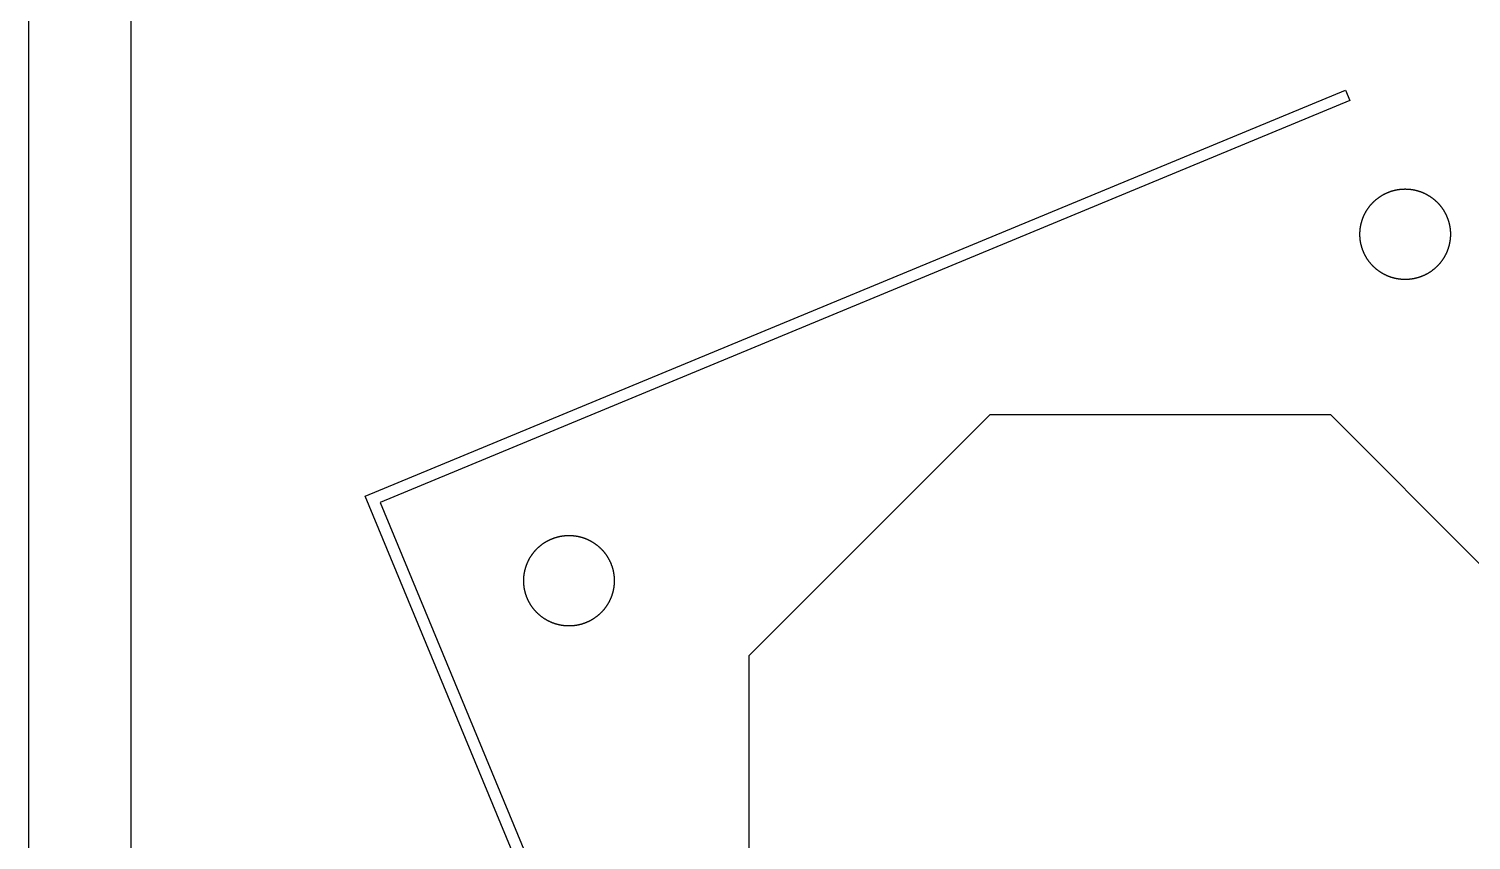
# Model space of a CAD drawing. Extents: x -13500 to 13500, y -13500 to 13500.
# Drawn here: x -13500 to -7126, y -3585 to 0 of the extents above; entities that cross this region are included whole.
import ezdxf

# ---------------------------------------------------------------- set-up
doc = ezdxf.new("R2010")
doc.units = 13
doc.header["$MEASUREMENT"] = 0
doc.layers.add('L0D0', color=1, linetype='Continuous')

msp = doc.modelspace()

# ---------------------------------------------------------------- linework, layer by layer
at = {"layer": 'L0D0'}
for points in [[(-13500, -13500), (-13500, -13050), (-13050, -13050), (13050, -13050), (13050, 13050), (-13050, 13050), (-13050, -13050), (-13500, -13050), (-13500, 13500), (13500, 13500), (13500, -13500)], [(-9954.968, -7034.036), (-12013.04, -2065.412), (-7680.969, -271.009), (-7661.835, -317.203), (-11947.712, -2092.471), (-9927.909, -6968.708), (-5642.031, -5193.439), (-5622.897, -5239.633)], [(-7416.979, -1107.562), (-7418.262, -1107.56), (-7419.544, -1107.549), (-7420.826, -1107.531), (-7422.108, -1107.504), (-7423.39, -1107.469), (-7424.671, -1107.426), (-7425.953, -1107.375), (-7427.233, -1107.315), (-7428.514, -1107.247), (-7429.794, -1107.171), (-7431.073, -1107.087), (-7432.352, -1106.995), (-7433.631, -1106.894), (-7434.908, -1106.785), (-7436.185, -1106.668), (-7437.461, -1106.543), (-7438.737, -1106.41), (-7440.011, -1106.268), (-7441.285, -1106.119), (-7442.557, -1105.961), (-7443.829, -1105.795), (-7445.099, -1105.621), (-7446.368, -1105.438), (-7447.636, -1105.248), (-7448.903, -1105.049), (-7450.169, -1104.843), (-7451.433, -1104.628), (-7452.696, -1104.405), (-7453.957, -1104.174), (-7455.217, -1103.935), (-7456.475, -1103.688), (-7457.732, -1103.433), (-7458.987, -1103.169), (-7460.24, -1102.898), (-7461.491, -1102.619), (-7462.741, -1102.331), (-7463.989, -1102.036), (-7465.235, -1101.733), (-7466.479, -1101.421), (-7467.721, -1101.102), (-7468.96, -1100.775), (-7470.198, -1100.44), (-7471.434, -1100.097), (-7472.667, -1099.746), (-7473.898, -1099.387), (-7475.127, -1099.02), (-7476.353, -1098.645), (-7477.577, -1098.263), (-7478.798, -1097.872), (-7480.017, -1097.474), (-7481.233, -1097.068), (-7482.447, -1096.654), (-7483.658, -1096.233), (-7484.866, -1095.803), (-7486.072, -1095.366), (-7487.275, -1094.921), (-7488.474, -1094.469), (-7489.671, -1094.009), (-7490.865, -1093.541), (-7492.056, -1093.065), (-7493.244, -1092.582), (-7494.428, -1092.092), (-7495.61, -1091.593), (-7496.788, -1091.088), (-7497.963, -1090.574), (-7499.135, -1090.053), (-7500.303, -1089.525), (-7501.468, -1088.989), (-7502.63, -1088.446), (-7503.788, -1087.895), (-7504.942, -1087.336), (-7506.093, -1086.771), (-7507.24, -1086.198), (-7508.383, -1085.618), (-7509.523, -1085.03), (-7510.659, -1084.435), (-7511.791, -1083.833), (-7512.919, -1083.223), (-7514.044, -1082.607), (-7515.164, -1081.983), (-7516.28, -1081.352), (-7517.392, -1080.714), (-7518.5, -1080.068), (-7519.604, -1079.416), (-7520.704, -1078.757), (-7521.8, -1078.09), (-7522.891, -1077.417), (-7523.978, -1076.736), (-7525.06, -1076.049), (-7526.138, -1075.354), (-7527.212, -1074.653), (-7528.281, -1073.945), (-7529.345, -1073.23), (-7530.405, -1072.508), (-7531.46, -1071.78), (-7532.511, -1071.044), (-7533.556, -1070.302), (-7534.597, -1069.554), (-7535.634, -1068.798), (-7536.665, -1068.036), (-7537.691, -1067.268), (-7538.713, -1066.493), (-7539.729, -1065.711), (-7540.741, -1064.923), (-7541.747, -1064.128), (-7542.748, -1063.327), (-7543.744, -1062.519), (-7544.735, -1061.706), (-7545.721, -1060.885), (-7546.701, -1060.059), (-7547.676, -1059.226), (-7548.646, -1058.387), (-7549.61, -1057.542), (-7550.569, -1056.691), (-7551.522, -1055.833), (-7552.47, -1054.969), (-7553.413, -1054.1), (-7554.349, -1053.224), (-7555.28, -1052.342), (-7556.206, -1051.455), (-7557.126, -1050.561), (-7558.039, -1049.662), (-7558.948, -1048.757), (-7559.85, -1047.846), (-7560.746, -1046.929), (-7561.637, -1046.006), (-7562.522, -1045.078), (-7563.4, -1044.144), (-7564.273, -1043.204), (-7565.14, -1042.259), (-7566, -1041.309), (-7566.855, -1040.353), (-7567.703, -1039.391), (-7568.545, -1038.424), (-7569.381, -1037.452), (-7570.211, -1036.474), (-7571.034, -1035.491), (-7571.851, -1034.503), (-7572.662, -1033.509), (-7573.466, -1032.511), (-7574.264, -1031.507), (-7575.055, -1030.498), (-7575.84, -1029.484), (-7576.619, -1028.465), (-7577.391, -1027.441), (-7578.156, -1026.412), (-7578.915, -1025.378), (-7579.667, -1024.34), (-7580.412, -1023.296), (-7581.151, -1022.248), (-7581.883, -1021.195), (-7582.608, -1020.138), (-7583.326, -1019.076), (-7584.038, -1018.009), (-7584.742, -1016.938), (-7585.44, -1015.862), (-7586.131, -1014.782), (-7586.815, -1013.697), (-7587.492, -1012.608), (-7588.162, -1011.515), (-7588.825, -1010.417), (-7589.481, -1009.315), (-7590.13, -1008.209), (-7590.771, -1007.099), (-7591.406, -1005.985), (-7592.033, -1004.866), (-7592.654, -1003.744), (-7593.267, -1002.618), (-7593.873, -1001.488), (-7594.471, -1000.354), (-7595.062, -999.216), (-7595.646, -998.074), (-7596.223, -996.929), (-7596.792, -995.78), (-7597.354, -994.628), (-7597.909, -993.471), (-7598.456, -992.312), (-7598.995, -991.148), (-7599.528, -989.982), (-7600.052, -988.812), (-7600.569, -987.638), (-7601.079, -986.462), (-7601.581, -985.282), (-7602.076, -984.099), (-7602.563, -982.913), (-7603.042, -981.723), (-7603.514, -980.531), (-7603.978, -979.335), (-7604.434, -978.137), (-7604.883, -976.936), (-7605.323, -975.732), (-7605.757, -974.525), (-7606.182, -973.315), (-7606.6, -972.103), (-7607.01, -970.888), (-7607.412, -969.67), (-7607.806, -968.45), (-7608.193, -967.227), (-7608.571, -966.002), (-7608.942, -964.775), (-7609.305, -963.545), (-7609.66, -962.313), (-7610.007, -961.078), (-7610.346, -959.842), (-7610.677, -958.603), (-7611, -957.362), (-7611.316, -956.119), (-7611.623, -954.874), (-7611.922, -953.627), (-7612.214, -952.379), (-7612.497, -951.128), (-7612.772, -949.876), (-7613.04, -948.622), (-7613.299, -947.366), (-7613.55, -946.108), (-7613.793, -944.849), (-7614.028, -943.589), (-7614.255, -942.327), (-7614.474, -941.063), (-7614.685, -939.798), (-7614.887, -938.532), (-7615.082, -937.265), (-7615.268, -935.996), (-7615.446, -934.726), (-7615.617, -933.455), (-7615.778, -932.183), (-7615.932, -930.91), (-7616.078, -929.636), (-7616.215, -928.361), (-7616.345, -927.086), (-7616.466, -925.809), (-7616.579, -924.532), (-7616.683, -923.254), (-7616.78, -921.975), (-7616.868, -920.696), (-7616.948, -919.416), (-7617.02, -918.136), (-7617.084, -916.855), (-7617.139, -915.574), (-7617.187, -914.293), (-7617.226, -913.011), (-7617.256, -911.729), (-7617.279, -910.447), (-7617.293, -909.165), (-7617.3, -907.883), (-7617.297, -906.6), (-7617.287, -905.318), (-7617.269, -904.036), (-7617.242, -902.754), (-7617.207, -901.472), (-7617.164, -900.191), (-7617.113, -898.909), (-7617.053, -897.628), (-7616.985, -896.348), (-7616.909, -895.068), (-7616.825, -893.788), (-7616.733, -892.509), (-7616.632, -891.231), (-7616.523, -889.954), (-7616.406, -888.677), (-7616.281, -887.4), (-7616.148, -886.125), (-7616.006, -884.851), (-7615.856, -883.577), (-7615.699, -882.305), (-7615.533, -881.033), (-7615.358, -879.763), (-7615.176, -878.493), (-7614.986, -877.225), (-7614.787, -875.959), (-7614.58, -874.693), (-7614.366, -873.429), (-7614.143, -872.166), (-7613.912, -870.905), (-7613.673, -869.645), (-7613.426, -868.387), (-7613.17, -867.13), (-7612.907, -865.875), (-7612.636, -864.622), (-7612.356, -863.37), (-7612.069, -862.121), (-7611.774, -860.873), (-7611.47, -859.627), (-7611.159, -858.383), (-7610.84, -857.141), (-7610.513, -855.901), (-7610.177, -854.664), (-7609.834, -853.428), (-7609.483, -852.195), (-7609.124, -850.964), (-7608.758, -849.735), (-7608.383, -848.509), (-7608, -847.285), (-7607.61, -846.064), (-7607.212, -844.845), (-7606.806, -843.628), (-7606.392, -842.415), (-7605.97, -841.204), (-7605.541, -839.995), (-7605.104, -838.79), (-7604.659, -837.587), (-7604.207, -836.388), (-7603.747, -835.191), (-7603.279, -833.997), (-7602.803, -832.806), (-7602.32, -831.618), (-7601.829, -830.433), (-7601.331, -829.252), (-7600.825, -828.074), (-7600.312, -826.899), (-7599.791, -825.727), (-7599.263, -824.559), (-7598.727, -823.394), (-7598.183, -822.232), (-7597.632, -821.074), (-7597.074, -819.92), (-7596.509, -818.769), (-7595.936, -817.622), (-7595.355, -816.478), (-7594.768, -815.339), (-7594.173, -814.203), (-7593.571, -813.071), (-7592.961, -811.943), (-7592.344, -810.818), (-7591.721, -809.698), (-7591.09, -808.582), (-7590.451, -807.47), (-7589.806, -806.361), (-7589.154, -805.258), (-7588.494, -804.158), (-7587.828, -803.062), (-7587.154, -801.971), (-7586.474, -800.884), (-7585.786, -799.802), (-7585.092, -798.724), (-7584.391, -797.65), (-7583.683, -796.581), (-7582.968, -795.517), (-7582.246, -794.457), (-7581.517, -793.402), (-7580.782, -792.351), (-7580.04, -791.306), (-7579.291, -790.265), (-7578.536, -789.228), (-7577.774, -788.197), (-7577.005, -787.171), (-7576.23, -786.149), (-7575.449, -785.133), (-7574.66, -784.121), (-7573.866, -783.115), (-7573.065, -782.114), (-7572.257, -781.118), (-7571.443, -780.127), (-7570.623, -779.141), (-7569.797, -778.161), (-7568.964, -777.186), (-7568.125, -776.216), (-7567.28, -775.252), (-7566.428, -774.293), (-7565.571, -773.339), (-7564.707, -772.392), (-7563.837, -771.449), (-7562.962, -770.513), (-7562.08, -769.581), (-7561.193, -768.656), (-7560.299, -767.736), (-7559.4, -766.822), (-7558.494, -765.914), (-7557.583, -765.012), (-7556.666, -764.115), (-7555.744, -763.225), (-7554.816, -762.34), (-7553.882, -761.461), (-7552.942, -760.589), (-7551.997, -759.722), (-7551.046, -758.862), (-7550.09, -758.007), (-7549.129, -757.159), (-7548.162, -756.317), (-7547.189, -755.481), (-7546.212, -754.651), (-7545.229, -753.828), (-7544.24, -753.011), (-7543.247, -752.2), (-7542.248, -751.396), (-7541.244, -750.598), (-7540.236, -749.807), (-7539.222, -749.022), (-7538.203, -748.243), (-7537.179, -747.471), (-7536.15, -746.706), (-7535.116, -745.947), (-7534.077, -745.195), (-7533.034, -744.45), (-7531.986, -743.711), (-7530.933, -742.979), (-7529.876, -742.254), (-7528.813, -741.536), (-7527.747, -740.824), (-7526.675, -740.12), (-7525.6, -739.422), (-7524.519, -738.731), (-7523.435, -738.047), (-7522.346, -737.37), (-7521.252, -736.7), (-7520.155, -736.037), (-7519.053, -735.381), (-7517.947, -734.732), (-7516.837, -734.09), (-7515.723, -733.456), (-7514.604, -732.828), (-7513.482, -732.208), (-7512.356, -731.595), (-7511.226, -730.989), (-7510.092, -730.391), (-7508.954, -729.799), (-7507.812, -729.215), (-7506.667, -728.639), (-7505.518, -728.07), (-7504.365, -727.508), (-7503.209, -726.953), (-7502.049, -726.406), (-7500.886, -725.866), (-7499.72, -725.334), (-7498.549, -724.81), (-7497.376, -724.292), (-7496.199, -723.783), (-7495.02, -723.281), (-7493.836, -722.786), (-7492.65, -722.299), (-7491.461, -721.82), (-7490.269, -721.348), (-7489.073, -720.884), (-7487.875, -720.428), (-7486.674, -719.979), (-7485.469, -719.538), (-7484.263, -719.105), (-7483.053, -718.68), (-7481.841, -718.262), (-7480.626, -717.852), (-7479.408, -717.45), (-7478.188, -717.056), (-7476.965, -716.669), (-7475.74, -716.291), (-7474.513, -715.92), (-7473.283, -715.557), (-7472.051, -715.202), (-7470.816, -714.855), (-7469.58, -714.516), (-7468.341, -714.185), (-7467.1, -713.861), (-7465.857, -713.546), (-7464.612, -713.239), (-7463.365, -712.939), (-7462.116, -712.648), (-7460.866, -712.365), (-7459.613, -712.089), (-7458.359, -711.822), (-7457.104, -711.563), (-7455.846, -711.312), (-7454.587, -711.069), (-7453.327, -710.834), (-7452.065, -710.607), (-7450.801, -710.388), (-7449.536, -710.177), (-7448.27, -709.975), (-7447.003, -709.78), (-7445.734, -709.594), (-7444.464, -709.415), (-7443.193, -709.245), (-7441.921, -709.083), (-7440.648, -708.93), (-7439.374, -708.784), (-7438.099, -708.647), (-7436.823, -708.517), (-7435.547, -708.396), (-7434.27, -708.283), (-7432.992, -708.179), (-7431.713, -708.082), (-7430.434, -707.994), (-7429.154, -707.914), (-7427.874, -707.842), (-7426.593, -707.778), (-7425.312, -707.723), (-7424.031, -707.675), (-7422.749, -707.636), (-7421.467, -707.605), (-7420.185, -707.583), (-7418.903, -707.568), (-7417.62, -707.562), (-7416.338, -707.564), (-7415.056, -707.575), (-7413.774, -707.593), (-7412.492, -707.62), (-7411.21, -707.655), (-7409.928, -707.698), (-7408.647, -707.749), (-7407.366, -707.809), (-7406.086, -707.877), (-7404.806, -707.953), (-7403.526, -708.037), (-7402.247, -708.129), (-7400.969, -708.23), (-7399.691, -708.339), (-7398.414, -708.456), (-7397.138, -708.581), (-7395.863, -708.714), (-7394.588, -708.856), (-7393.315, -709.005), (-7392.042, -709.163), (-7390.771, -709.329), (-7389.5, -709.504), (-7388.231, -709.686), (-7386.963, -709.876), (-7385.696, -710.075), (-7384.431, -710.281), (-7383.167, -710.496), (-7381.904, -710.719), (-7380.643, -710.95), (-7379.383, -711.189), (-7378.125, -711.436), (-7376.868, -711.692), (-7375.613, -711.955), (-7374.36, -712.226), (-7373.108, -712.505), (-7371.859, -712.793), (-7370.611, -713.088), (-7369.365, -713.391), (-7368.121, -713.703), (-7366.879, -714.022), (-7365.639, -714.349), (-7364.402, -714.684), (-7363.166, -715.028), (-7361.933, -715.379), (-7360.702, -715.738), (-7359.473, -716.104), (-7358.247, -716.479), (-7357.023, -716.862), (-7355.801, -717.252), (-7354.582, -717.65), (-7353.366, -718.056), (-7352.152, -718.47), (-7350.941, -718.892), (-7349.733, -719.321), (-7348.528, -719.758), (-7347.325, -720.203), (-7346.125, -720.655), (-7344.928, -721.115), (-7343.735, -721.583), (-7342.544, -722.059), (-7341.356, -722.542), (-7340.171, -723.032), (-7338.99, -723.531), (-7337.811, -724.037), (-7336.636, -724.55), (-7335.465, -725.071), (-7334.296, -725.599), (-7333.131, -726.135), (-7331.97, -726.679), (-7330.812, -727.229), (-7329.658, -727.788), (-7328.507, -728.353), (-7327.36, -728.926), (-7326.216, -729.507), (-7325.076, -730.094), (-7323.941, -730.689), (-7322.808, -731.291), (-7321.68, -731.901), (-7320.556, -732.517), (-7319.436, -733.141), (-7318.319, -733.772), (-7317.207, -734.41), (-7316.099, -735.056), (-7314.995, -735.708), (-7313.896, -736.368), (-7312.8, -737.034), (-7311.709, -737.708), (-7310.622, -738.388), (-7309.54, -739.075), (-7308.462, -739.77), (-7307.388, -740.471), (-7306.319, -741.179), (-7305.255, -741.894), (-7304.195, -742.616), (-7303.14, -743.344), (-7302.089, -744.08), (-7301.043, -744.822), (-7300.002, -745.57), (-7298.966, -746.326), (-7297.935, -747.088), (-7296.908, -747.856), (-7295.887, -748.632), (-7294.87, -749.413), (-7293.859, -750.201), (-7292.853, -750.996), (-7291.851, -751.797), (-7290.855, -752.605), (-7289.864, -753.419), (-7288.879, -754.239), (-7287.898, -755.065), (-7286.923, -755.898), (-7285.954, -756.737), (-7284.989, -757.582), (-7284.03, -758.434), (-7283.077, -759.291), (-7282.129, -760.155), (-7281.187, -761.024), (-7280.25, -761.9), (-7279.319, -762.782), (-7278.394, -763.669), (-7277.474, -764.563), (-7276.56, -765.462), (-7275.652, -766.368), (-7274.75, -767.279), (-7273.853, -768.195), (-7272.963, -769.118), (-7272.078, -770.046), (-7271.199, -770.98), (-7270.327, -771.92), (-7269.46, -772.865), (-7268.599, -773.815), (-7267.745, -774.772), (-7266.897, -775.733), (-7266.055, -776.7), (-7265.219, -777.672), (-7264.389, -778.65), (-7263.566, -779.633), (-7262.749, -780.621), (-7261.938, -781.615), (-7261.134, -782.614), (-7260.336, -783.617), (-7259.544, -784.626), (-7258.759, -785.64), (-7257.981, -786.659), (-7257.209, -787.683), (-7256.444, -788.712), (-7255.685, -789.746), (-7254.933, -790.784), (-7254.188, -791.828), (-7253.449, -792.876), (-7252.717, -793.929), (-7251.992, -794.986), (-7251.274, -796.049), (-7250.562, -797.115), (-7249.857, -798.187), (-7249.159, -799.262), (-7248.469, -800.343), (-7247.785, -801.427), (-7247.108, -802.516), (-7246.438, -803.61), (-7245.775, -804.707), (-7245.119, -805.809), (-7244.47, -806.915), (-7243.828, -808.025), (-7243.194, -809.139), (-7242.566, -810.258), (-7241.946, -811.38), (-7241.333, -812.506), (-7240.727, -813.636), (-7240.128, -814.77), (-7239.537, -815.908), (-7238.953, -817.05), (-7238.377, -818.195), (-7237.807, -819.344), (-7237.245, -820.497), (-7236.691, -821.653), (-7236.144, -822.813), (-7235.604, -823.976), (-7235.072, -825.142), (-7234.547, -826.312), (-7234.03, -827.486), (-7233.52, -828.662), (-7233.018, -829.842), (-7232.524, -831.025), (-7232.037, -832.212), (-7231.558, -833.401), (-7231.086, -834.593), (-7230.622, -835.789), (-7230.166, -836.987), (-7229.717, -838.188), (-7229.276, -839.392), (-7228.843, -840.599), (-7228.417, -841.809), (-7228, -843.021), (-7227.59, -844.236), (-7227.188, -845.454), (-7226.794, -846.674), (-7226.407, -847.897), (-7226.028, -849.122), (-7225.658, -850.349), (-7225.295, -851.579), (-7224.94, -852.811), (-7224.593, -854.046), (-7224.254, -855.282), (-7223.922, -856.521), (-7223.599, -857.762), (-7223.284, -859.005), (-7222.976, -860.25), (-7222.677, -861.497), (-7222.386, -862.745), (-7222.102, -863.996), (-7221.827, -865.248), (-7221.56, -866.502), (-7221.301, -867.758), (-7221.05, -869.016), (-7220.806, -870.275), (-7220.571, -871.535), (-7220.344, -872.797), (-7220.126, -874.061), (-7219.915, -875.326), (-7219.712, -876.592), (-7219.518, -877.859), (-7219.331, -879.128), (-7219.153, -880.398), (-7218.983, -881.669), (-7218.821, -882.941), (-7218.667, -884.214), (-7218.522, -885.488), (-7218.384, -886.763), (-7218.255, -888.038), (-7218.134, -889.315), (-7218.021, -890.592), (-7217.916, -891.87), (-7217.82, -893.149), (-7217.732, -894.428), (-7217.651, -895.708), (-7217.58, -896.988), (-7217.516, -898.269), (-7217.46, -899.55), (-7217.413, -900.831), (-7217.374, -902.113), (-7217.343, -903.395), (-7217.321, -904.677), (-7217.306, -905.959), (-7217.3, -907.241), (-7217.302, -908.524), (-7217.312, -909.806), (-7217.331, -911.088), (-7217.358, -912.37), (-7217.393, -913.652), (-7217.436, -914.934), (-7217.487, -916.215), (-7217.547, -917.496), (-7217.614, -918.776), (-7217.69, -920.056), (-7217.775, -921.336), (-7217.867, -922.615), (-7217.968, -923.893), (-7218.076, -925.171), (-7218.193, -926.448), (-7218.319, -927.724), (-7218.452, -928.999), (-7218.594, -930.273), (-7218.743, -931.547), (-7218.901, -932.82), (-7219.067, -934.091), (-7219.241, -935.361), (-7219.424, -936.631), (-7219.614, -937.899), (-7219.813, -939.166), (-7220.019, -940.431), (-7220.234, -941.695), (-7220.457, -942.958), (-7220.688, -944.219), (-7220.927, -945.479), (-7221.174, -946.737), (-7221.429, -947.994), (-7221.693, -949.249), (-7221.964, -950.502), (-7222.243, -951.754), (-7222.53, -953.003), (-7222.826, -954.251), (-7223.129, -955.497), (-7223.44, -956.741), (-7223.76, -957.983), (-7224.087, -959.223), (-7224.422, -960.46), (-7224.765, -961.696), (-7225.116, -962.929), (-7225.475, -964.16), (-7225.842, -965.389), (-7226.217, -966.615), (-7226.599, -967.839), (-7226.99, -969.061), (-7227.388, -970.279), (-7227.794, -971.496), (-7228.208, -972.709), (-7228.629, -973.92), (-7229.059, -975.129), (-7229.496, -976.334), (-7229.94, -977.537), (-7230.393, -978.737), (-7230.853, -979.933), (-7231.321, -981.127), (-7231.796, -982.318), (-7232.279, -983.506), (-7232.77, -984.691), (-7233.268, -985.872), (-7233.774, -987.05), (-7234.288, -988.226), (-7234.809, -989.397), (-7235.337, -990.566), (-7235.873, -991.73), (-7236.416, -992.892), (-7236.967, -994.05), (-7237.525, -995.204), (-7238.091, -996.355), (-7238.664, -997.502), (-7239.244, -998.646), (-7239.832, -999.785), (-7240.427, -1000.921), (-7241.029, -1002.053), (-7241.638, -1003.182), (-7242.255, -1004.306), (-7242.879, -1005.426), (-7243.51, -1006.542), (-7244.148, -1007.655), (-7244.793, -1008.763), (-7245.446, -1009.867), (-7246.105, -1010.966), (-7246.772, -1012.062), (-7247.445, -1013.153), (-7248.126, -1014.24), (-7248.813, -1015.322), (-7249.508, -1016.4), (-7250.209, -1017.474), (-7250.917, -1018.543), (-7251.632, -1019.607), (-7252.354, -1020.667), (-7253.082, -1021.722), (-7253.817, -1022.773), (-7254.559, -1023.819), (-7255.308, -1024.86), (-7256.064, -1025.896), (-7256.826, -1026.927), (-7257.594, -1027.954), (-7258.369, -1028.975), (-7259.151, -1029.991), (-7259.939, -1031.003), (-7260.734, -1032.009), (-7261.535, -1033.01), (-7262.342, -1034.007), (-7263.156, -1034.997), (-7263.976, -1035.983), (-7264.803, -1036.963), (-7265.636, -1037.939), (-7266.475, -1038.908), (-7267.32, -1039.873), (-7268.171, -1040.831), (-7269.029, -1041.785), (-7269.892, -1042.733), (-7270.762, -1043.675), (-7271.638, -1044.612), (-7272.519, -1045.543), (-7273.407, -1046.468), (-7274.301, -1047.388), (-7275.2, -1048.302), (-7276.105, -1049.21), (-7277.016, -1050.112), (-7277.933, -1051.009), (-7278.856, -1051.899), (-7279.784, -1052.784), (-7280.718, -1053.663), (-7281.657, -1054.535), (-7282.602, -1055.402), (-7283.553, -1056.263), (-7284.509, -1057.117), (-7285.471, -1057.965), (-7286.438, -1058.807), (-7287.41, -1059.643), (-7288.388, -1060.473), (-7289.371, -1061.296), (-7290.359, -1062.113), (-7291.353, -1062.924), (-7292.351, -1063.728), (-7293.355, -1064.526), (-7294.364, -1065.318), (-7295.378, -1066.103), (-7296.397, -1066.881), (-7297.421, -1067.653), (-7298.45, -1068.418), (-7299.484, -1069.177), (-7300.522, -1069.929), (-7301.566, -1070.674), (-7302.614, -1071.413), (-7303.667, -1072.145), (-7304.724, -1072.87), (-7305.786, -1073.588), (-7306.853, -1074.3), (-7307.924, -1075.005), (-7309, -1075.702), (-7310.08, -1076.393), (-7311.165, -1077.077), (-7312.254, -1077.754), (-7313.347, -1078.424), (-7314.445, -1079.087), (-7315.547, -1079.743), (-7316.653, -1080.392), (-7317.763, -1081.034), (-7318.877, -1081.668), (-7319.995, -1082.296), (-7321.118, -1082.916), (-7322.244, -1083.529), (-7323.374, -1084.135), (-7324.508, -1084.733), (-7325.646, -1085.325), (-7326.787, -1085.909), (-7327.933, -1086.485), (-7329.082, -1087.055), (-7330.234, -1087.617), (-7331.391, -1088.171), (-7332.55, -1088.718), (-7333.713, -1089.258), (-7334.88, -1089.79), (-7336.05, -1090.315), (-7337.223, -1090.832), (-7338.4, -1091.341), (-7339.58, -1091.843), (-7340.763, -1092.338), (-7341.949, -1092.825), (-7343.139, -1093.304), (-7344.331, -1093.776), (-7345.526, -1094.24), (-7346.725, -1094.696), (-7347.926, -1095.145), (-7349.13, -1095.586), (-7350.337, -1096.019), (-7351.547, -1096.444), (-7352.759, -1096.862), (-7353.974, -1097.272), (-7355.192, -1097.674), (-7356.412, -1098.068), (-7357.634, -1098.455), (-7358.86, -1098.833), (-7360.087, -1099.204), (-7361.317, -1099.567), (-7362.549, -1099.922), (-7363.783, -1100.269), (-7365.02, -1100.608), (-7366.259, -1100.939), (-7367.5, -1101.263), (-7368.743, -1101.578), (-7369.988, -1101.885), (-7371.234, -1102.185), (-7372.483, -1102.476), (-7373.734, -1102.759), (-7374.986, -1103.035), (-7376.24, -1103.302), (-7377.496, -1103.561), (-7378.753, -1103.812), (-7380.012, -1104.055), (-7381.273, -1104.29), (-7382.535, -1104.517), (-7383.799, -1104.736), (-7385.063, -1104.947), (-7386.33, -1105.15), (-7387.597, -1105.344), (-7388.866, -1105.531), (-7390.136, -1105.709), (-7391.406, -1105.879), (-7392.678, -1106.041), (-7393.952, -1106.195), (-7395.225, -1106.34), (-7396.5, -1106.478), (-7397.776, -1106.607), (-7399.053, -1106.728), (-7400.33, -1106.841), (-7401.608, -1106.946), (-7402.887, -1107.042), (-7404.166, -1107.13), (-7405.446, -1107.21), (-7406.726, -1107.282), (-7408.007, -1107.346), (-7409.288, -1107.402), (-7410.569, -1107.449), (-7411.851, -1107.488), (-7413.133, -1107.519), (-7414.415, -1107.541), (-7415.697, -1107.556)], [(-11112.497, -2638.296), (-11113.78, -2638.293), (-11115.062, -2638.283), (-11116.344, -2638.265), (-11117.626, -2638.238), (-11118.908, -2638.203), (-11120.189, -2638.16), (-11121.471, -2638.109), (-11122.752, -2638.049), (-11124.032, -2637.981), (-11125.312, -2637.905), (-11126.592, -2637.821), (-11127.871, -2637.729), (-11129.149, -2637.628), (-11130.426, -2637.519), (-11131.703, -2637.402), (-11132.98, -2637.277), (-11134.255, -2637.144), (-11135.529, -2637.002), (-11136.803, -2636.852), (-11138.075, -2636.695), (-11139.347, -2636.529), (-11140.617, -2636.354), (-11141.887, -2636.172), (-11143.155, -2635.982), (-11144.421, -2635.783), (-11145.687, -2635.576), (-11146.951, -2635.362), (-11148.214, -2635.139), (-11149.475, -2634.908), (-11150.735, -2634.669), (-11151.993, -2634.422), (-11153.25, -2634.166), (-11154.505, -2633.903), (-11155.758, -2633.632), (-11157.01, -2633.352), (-11158.259, -2633.065), (-11159.507, -2632.77), (-11160.753, -2632.466), (-11161.997, -2632.155), (-11163.239, -2631.836), (-11164.479, -2631.509), (-11165.716, -2631.173), (-11166.952, -2630.83), (-11168.185, -2630.479), (-11169.416, -2630.12), (-11170.645, -2629.754), (-11171.871, -2629.379), (-11173.095, -2628.996), (-11174.316, -2628.606), (-11175.535, -2628.208), (-11176.752, -2627.802), (-11177.965, -2627.388), (-11179.176, -2626.966), (-11180.385, -2626.537), (-11181.59, -2626.1), (-11182.793, -2625.655), (-11183.992, -2625.203), (-11185.189, -2624.743), (-11186.383, -2624.275), (-11187.574, -2623.799), (-11188.762, -2623.316), (-11189.947, -2622.825), (-11191.128, -2622.327), (-11192.306, -2621.821), (-11193.481, -2621.308), (-11194.653, -2620.787), (-11195.821, -2620.259), (-11196.986, -2619.723), (-11198.148, -2619.179), (-11199.306, -2618.628), (-11200.46, -2618.07), (-11201.611, -2617.505), (-11202.758, -2616.932), (-11203.902, -2616.351), (-11205.041, -2615.764), (-11206.177, -2615.169), (-11207.309, -2614.567), (-11208.437, -2613.957), (-11209.562, -2613.34), (-11210.682, -2612.717), (-11211.798, -2612.086), (-11212.91, -2611.447), (-11214.019, -2610.802), (-11215.122, -2610.15), (-11216.222, -2609.49), (-11217.318, -2608.824), (-11218.409, -2608.15), (-11219.496, -2607.47), (-11220.578, -2606.782), (-11221.656, -2606.088), (-11222.73, -2605.387), (-11223.799, -2604.679), (-11224.863, -2603.964), (-11225.923, -2603.242), (-11226.978, -2602.513), (-11228.029, -2601.778), (-11229.074, -2601.036), (-11230.115, -2600.287), (-11231.152, -2599.532), (-11232.183, -2598.77), (-11233.209, -2598.001), (-11234.231, -2597.226), (-11235.247, -2596.445), (-11236.259, -2595.656), (-11237.265, -2594.862), (-11238.266, -2594.061), (-11239.262, -2593.253), (-11240.253, -2592.439), (-11241.239, -2591.619), (-11242.219, -2590.793), (-11243.194, -2589.96), (-11244.164, -2589.121), (-11245.128, -2588.276), (-11246.087, -2587.424), (-11247.041, -2586.567), (-11247.988, -2585.703), (-11248.931, -2584.833), (-11249.867, -2583.958), (-11250.799, -2583.076), (-11251.724, -2582.189), (-11252.644, -2581.295), (-11253.558, -2580.396), (-11254.466, -2579.49), (-11255.368, -2578.579), (-11256.265, -2577.662), (-11257.155, -2576.74), (-11258.04, -2575.812), (-11258.919, -2574.878), (-11259.791, -2573.938), (-11260.658, -2572.993), (-11261.518, -2572.042), (-11262.373, -2571.086), (-11263.221, -2570.125), (-11264.063, -2569.158), (-11264.899, -2568.185), (-11265.729, -2567.208), (-11266.552, -2566.225), (-11267.369, -2565.236), (-11268.18, -2564.243), (-11268.984, -2563.244), (-11269.782, -2562.24), (-11270.573, -2561.232), (-11271.358, -2560.218), (-11272.137, -2559.199), (-11272.909, -2558.175), (-11273.674, -2557.146), (-11274.433, -2556.112), (-11275.185, -2555.073), (-11275.93, -2554.03), (-11276.669, -2552.982), (-11277.401, -2551.929), (-11278.126, -2550.872), (-11278.844, -2549.809), (-11279.556, -2548.743), (-11280.26, -2547.671), (-11280.958, -2546.596), (-11281.649, -2545.515), (-11282.333, -2544.431), (-11283.01, -2543.342), (-11283.68, -2542.248), (-11284.343, -2541.151), (-11284.999, -2540.049), (-11285.648, -2538.943), (-11286.29, -2537.833), (-11286.924, -2536.719), (-11287.552, -2535.6), (-11288.172, -2534.478), (-11288.785, -2533.352), (-11289.391, -2532.222), (-11289.989, -2531.088), (-11290.581, -2529.95), (-11291.165, -2528.808), (-11291.741, -2527.663), (-11292.31, -2526.514), (-11292.872, -2525.361), (-11293.427, -2524.205), (-11293.974, -2523.045), (-11294.514, -2521.882), (-11295.046, -2520.716), (-11295.57, -2519.545), (-11296.088, -2518.372), (-11296.597, -2517.195), (-11297.099, -2516.016), (-11297.594, -2514.832), (-11298.081, -2513.646), (-11298.56, -2512.457), (-11299.032, -2511.265), (-11299.496, -2510.069), (-11299.952, -2508.871), (-11300.401, -2507.67), (-11300.842, -2506.465), (-11301.275, -2505.259), (-11301.7, -2504.049), (-11302.118, -2502.837), (-11302.528, -2501.622), (-11302.93, -2500.404), (-11303.324, -2499.184), (-11303.711, -2497.961), (-11304.089, -2496.736), (-11304.46, -2495.509), (-11304.823, -2494.279), (-11305.178, -2493.047), (-11305.525, -2491.812), (-11305.864, -2490.576), (-11306.195, -2489.337), (-11306.519, -2488.096), (-11306.834, -2486.853), (-11307.141, -2485.608), (-11307.441, -2484.361), (-11307.732, -2483.112), (-11308.015, -2481.862), (-11308.291, -2480.609), (-11308.558, -2479.355), (-11308.817, -2478.1), (-11309.068, -2476.842), (-11309.311, -2475.583), (-11309.546, -2474.323), (-11309.773, -2473.061), (-11309.992, -2471.797), (-11310.203, -2470.532), (-11310.405, -2469.266), (-11310.6, -2467.999), (-11310.786, -2466.73), (-11310.965, -2465.46), (-11311.135, -2464.189), (-11311.297, -2462.917), (-11311.45, -2461.644), (-11311.596, -2460.37), (-11311.733, -2459.095), (-11311.863, -2457.819), (-11311.984, -2456.543), (-11312.097, -2455.266), (-11312.201, -2453.988), (-11312.298, -2452.709), (-11312.386, -2451.43), (-11312.466, -2450.15), (-11312.538, -2448.87), (-11312.602, -2447.589), (-11312.657, -2446.308), (-11312.705, -2445.027), (-11312.744, -2443.745), (-11312.775, -2442.463), (-11312.797, -2441.181), (-11312.812, -2439.899), (-11312.818, -2438.616), (-11312.816, -2437.334), (-11312.805, -2436.052), (-11312.787, -2434.77), (-11312.76, -2433.488), (-11312.725, -2432.206), (-11312.682, -2430.924), (-11312.631, -2429.643), (-11312.571, -2428.362), (-11312.503, -2427.082), (-11312.427, -2425.802), (-11312.343, -2424.522), (-11312.251, -2423.243), (-11312.15, -2421.965), (-11312.041, -2420.687), (-11311.924, -2419.41), (-11311.799, -2418.134), (-11311.666, -2416.859), (-11311.524, -2415.584), (-11311.375, -2414.311), (-11311.217, -2413.038), (-11311.051, -2411.767), (-11310.876, -2410.496), (-11310.694, -2409.227), (-11310.504, -2407.959), (-11310.305, -2406.692), (-11310.099, -2405.427), (-11309.884, -2404.163), (-11309.661, -2402.9), (-11309.43, -2401.639), (-11309.191, -2400.379), (-11308.944, -2399.121), (-11308.688, -2397.864), (-11308.425, -2396.609), (-11308.154, -2395.356), (-11307.875, -2394.104), (-11307.587, -2392.855), (-11307.292, -2391.607), (-11306.989, -2390.361), (-11306.677, -2389.117), (-11306.358, -2387.875), (-11306.031, -2386.635), (-11305.696, -2385.398), (-11305.352, -2384.162), (-11305.001, -2382.929), (-11304.642, -2381.698), (-11304.276, -2380.469), (-11303.901, -2379.243), (-11303.518, -2378.019), (-11303.128, -2376.797), (-11302.73, -2375.578), (-11302.324, -2374.362), (-11301.91, -2373.148), (-11301.488, -2371.937), (-11301.059, -2370.729), (-11300.622, -2369.524), (-11300.177, -2368.321), (-11299.725, -2367.121), (-11299.265, -2365.924), (-11298.797, -2364.731), (-11298.321, -2363.54), (-11297.838, -2362.352), (-11297.348, -2361.167), (-11296.849, -2359.986), (-11296.343, -2358.807), (-11295.83, -2357.632), (-11295.309, -2356.461), (-11294.781, -2355.292), (-11294.245, -2354.127), (-11293.701, -2352.966), (-11293.151, -2351.808), (-11292.592, -2350.654), (-11292.027, -2349.503), (-11291.454, -2348.356), (-11290.873, -2347.212), (-11290.286, -2346.072), (-11289.691, -2344.937), (-11289.089, -2343.804), (-11288.479, -2342.676), (-11287.863, -2341.552), (-11287.239, -2340.432), (-11286.608, -2339.315), (-11285.97, -2338.203), (-11285.324, -2337.095), (-11284.672, -2335.991), (-11284.012, -2334.892), (-11283.346, -2333.796), (-11282.672, -2332.705), (-11281.992, -2331.618), (-11281.305, -2330.536), (-11280.61, -2329.458), (-11279.909, -2328.384), (-11279.201, -2327.315), (-11278.486, -2326.251), (-11277.764, -2325.191), (-11277.036, -2324.136), (-11276.3, -2323.085), (-11275.558, -2322.039), (-11274.81, -2320.998), (-11274.054, -2319.962), (-11273.292, -2318.931), (-11272.524, -2317.904), (-11271.748, -2316.883), (-11270.967, -2315.866), (-11270.179, -2314.855), (-11269.384, -2313.849), (-11268.583, -2312.847), (-11267.775, -2311.851), (-11266.961, -2310.86), (-11266.141, -2309.875), (-11265.315, -2308.894), (-11264.482, -2307.919), (-11263.643, -2306.95), (-11262.798, -2305.985), (-11261.946, -2305.026), (-11261.089, -2304.073), (-11260.225, -2303.125), (-11259.356, -2302.183), (-11258.48, -2301.246), (-11257.598, -2300.315), (-11256.711, -2299.39), (-11255.817, -2298.47), (-11254.918, -2297.556), (-11254.012, -2296.648), (-11253.101, -2295.746), (-11252.185, -2294.849), (-11251.262, -2293.959), (-11250.334, -2293.074), (-11249.4, -2292.195), (-11248.46, -2291.323), (-11247.515, -2290.456), (-11246.565, -2289.595), (-11245.608, -2288.741), (-11244.647, -2287.893), (-11243.68, -2287.051), (-11242.708, -2286.215), (-11241.73, -2285.385), (-11240.747, -2284.562), (-11239.759, -2283.745), (-11238.765, -2282.934), (-11237.766, -2282.13), (-11236.763, -2281.332), (-11235.754, -2280.54), (-11234.74, -2279.755), (-11233.721, -2278.977), (-11232.697, -2278.205), (-11231.668, -2277.44), (-11230.634, -2276.681), (-11229.596, -2275.929), (-11228.552, -2275.184), (-11227.504, -2274.445), (-11226.451, -2273.713), (-11225.394, -2272.988), (-11224.331, -2272.27), (-11223.265, -2271.558), (-11222.193, -2270.853), (-11221.118, -2270.155), (-11220.037, -2269.465), (-11218.953, -2268.781), (-11217.864, -2268.104), (-11216.77, -2267.434), (-11215.673, -2266.771), (-11214.571, -2266.115), (-11213.465, -2265.466), (-11212.355, -2264.824), (-11211.241, -2264.19), (-11210.122, -2263.562), (-11209, -2262.942), (-11207.874, -2262.329), (-11206.744, -2261.723), (-11205.61, -2261.124), (-11204.472, -2260.533), (-11203.33, -2259.949), (-11202.185, -2259.373), (-11201.036, -2258.803), (-11199.883, -2258.241), (-11198.727, -2257.687), (-11197.567, -2257.14), (-11196.404, -2256.6), (-11195.238, -2256.068), (-11194.068, -2255.543), (-11192.894, -2255.026), (-11191.718, -2254.516), (-11190.538, -2254.014), (-11189.355, -2253.52), (-11188.168, -2253.033), (-11186.979, -2252.554), (-11185.787, -2252.082), (-11184.591, -2251.618), (-11183.393, -2251.162), (-11182.192, -2250.713), (-11180.988, -2250.272), (-11179.781, -2249.839), (-11178.571, -2249.413), (-11177.359, -2248.996), (-11176.144, -2248.586), (-11174.926, -2248.184), (-11173.706, -2247.79), (-11172.483, -2247.403), (-11171.258, -2247.024), (-11170.031, -2246.654), (-11168.801, -2246.291), (-11167.569, -2245.936), (-11166.334, -2245.589), (-11165.098, -2245.25), (-11163.859, -2244.918), (-11162.618, -2244.595), (-11161.375, -2244.28), (-11160.13, -2243.972), (-11158.883, -2243.673), (-11157.635, -2243.382), (-11156.384, -2243.098), (-11155.132, -2242.823), (-11153.878, -2242.556), (-11152.622, -2242.297), (-11151.364, -2242.046), (-11150.105, -2241.802), (-11148.845, -2241.567), (-11147.583, -2241.34), (-11146.319, -2241.122), (-11145.054, -2240.911), (-11143.788, -2240.708), (-11142.521, -2240.514), (-11141.252, -2240.327), (-11139.982, -2240.149), (-11138.711, -2239.979), (-11137.439, -2239.817), (-11136.166, -2239.663), (-11134.892, -2239.518), (-11133.617, -2239.38), (-11132.342, -2239.251), (-11131.065, -2239.13), (-11129.788, -2239.017), (-11128.51, -2238.912), (-11127.231, -2238.816), (-11125.952, -2238.728), (-11124.672, -2238.647), (-11123.392, -2238.576), (-11122.111, -2238.512), (-11120.83, -2238.456), (-11119.549, -2238.409), (-11118.267, -2238.37), (-11116.985, -2238.339), (-11115.703, -2238.317), (-11114.421, -2238.302), (-11113.139, -2238.296), (-11111.856, -2238.298), (-11110.574, -2238.308), (-11109.292, -2238.327), (-11108.01, -2238.354), (-11106.728, -2238.389), (-11105.446, -2238.432), (-11104.165, -2238.483), (-11102.884, -2238.543), (-11101.604, -2238.61), (-11100.324, -2238.686), (-11099.044, -2238.771), (-11097.765, -2238.863), (-11096.487, -2238.964), (-11095.209, -2239.072), (-11093.932, -2239.189), (-11092.656, -2239.315), (-11091.381, -2239.448), (-11090.107, -2239.59), (-11088.833, -2239.739), (-11087.56, -2239.897), (-11086.289, -2240.063), (-11085.019, -2240.237), (-11083.749, -2240.42), (-11082.481, -2240.61), (-11081.214, -2240.809), (-11079.949, -2241.015), (-11078.685, -2241.23), (-11077.422, -2241.453), (-11076.161, -2241.684), (-11074.901, -2241.923), (-11073.643, -2242.17), (-11072.386, -2242.425), (-11071.131, -2242.689), (-11069.878, -2242.96), (-11068.626, -2243.239), (-11067.377, -2243.526), (-11066.129, -2243.822), (-11064.883, -2244.125), (-11063.639, -2244.436), (-11062.397, -2244.756), (-11061.157, -2245.083), (-11059.92, -2245.418), (-11058.684, -2245.761), (-11057.451, -2246.112), (-11056.22, -2246.471), (-11054.991, -2246.838), (-11053.765, -2247.213), (-11052.541, -2247.595), (-11051.319, -2247.986), (-11050.101, -2248.384), (-11048.884, -2248.79), (-11047.671, -2249.204), (-11046.46, -2249.625), (-11045.251, -2250.055), (-11044.046, -2250.492), (-11042.843, -2250.936), (-11041.643, -2251.389), (-11040.447, -2251.849), (-11039.253, -2252.317), (-11038.062, -2252.792), (-11036.874, -2253.275), (-11035.689, -2253.766), (-11034.508, -2254.264), (-11033.33, -2254.77), (-11032.154, -2255.284), (-11030.983, -2255.805), (-11029.814, -2256.333), (-11028.65, -2256.869), (-11027.488, -2257.412), (-11026.33, -2257.963), (-11025.176, -2258.521), (-11024.025, -2259.087), (-11022.878, -2259.66), (-11021.734, -2260.24), (-11020.595, -2260.828), (-11019.459, -2261.423), (-11018.327, -2262.025), (-11017.198, -2262.634), (-11016.074, -2263.251), (-11014.954, -2263.875), (-11013.838, -2264.506), (-11012.725, -2265.144), (-11011.617, -2265.789), (-11010.513, -2266.442), (-11009.414, -2267.101), (-11008.318, -2267.768), (-11007.227, -2268.441), (-11006.14, -2269.122), (-11005.058, -2269.809), (-11003.98, -2270.504), (-11002.906, -2271.205), (-11001.837, -2271.913), (-11000.773, -2272.628), (-10999.713, -2273.35), (-10998.658, -2274.078), (-10997.607, -2274.813), (-10996.561, -2275.555), (-10995.52, -2276.304), (-10994.484, -2277.06), (-10993.453, -2277.822), (-10992.426, -2278.59), (-10991.405, -2279.365), (-10990.389, -2280.147), (-10989.377, -2280.935), (-10988.371, -2281.73), (-10987.37, -2282.531), (-10986.373, -2283.338), (-10985.383, -2284.152), (-10984.397, -2284.972), (-10983.417, -2285.799), (-10982.441, -2286.632), (-10981.472, -2287.471), (-10980.507, -2288.316), (-10979.549, -2289.167), (-10978.595, -2290.025), (-10977.647, -2290.888), (-10976.705, -2291.758), (-10975.768, -2292.634), (-10974.837, -2293.515), (-10973.912, -2294.403), (-10972.992, -2295.297), (-10972.078, -2296.196), (-10971.17, -2297.101), (-10970.268, -2298.012), (-10969.371, -2298.929), (-10968.481, -2299.852), (-10967.596, -2300.78), (-10966.717, -2301.714), (-10965.845, -2302.653), (-10964.978, -2303.598), (-10964.117, -2304.549), (-10963.263, -2305.505), (-10962.415, -2306.467), (-10961.573, -2307.434), (-10960.737, -2308.406), (-10959.907, -2309.384), (-10959.084, -2310.367), (-10958.267, -2311.355), (-10957.456, -2312.349), (-10956.652, -2313.347), (-10955.854, -2314.351), (-10955.062, -2315.36), (-10954.277, -2316.374), (-10953.499, -2317.393), (-10952.727, -2318.417), (-10951.962, -2319.446), (-10951.203, -2320.48), (-10950.451, -2321.518), (-10949.706, -2322.562), (-10948.967, -2323.61), (-10948.235, -2324.663), (-10947.51, -2325.72), (-10946.792, -2326.782), (-10946.08, -2327.849), (-10945.375, -2328.92), (-10944.678, -2329.996), (-10943.987, -2331.076), (-10943.303, -2332.161), (-10942.626, -2333.25), (-10941.956, -2334.343), (-10941.293, -2335.441), (-10940.637, -2336.543), (-10939.988, -2337.649), (-10939.346, -2338.759), (-10938.712, -2339.873), (-10938.084, -2340.991), (-10937.464, -2342.114), (-10936.851, -2343.24), (-10936.245, -2344.37), (-10935.647, -2345.504), (-10935.055, -2346.642), (-10934.471, -2347.783), (-10933.895, -2348.929), (-10933.325, -2350.078), (-10932.763, -2351.23), (-10932.209, -2352.387), (-10931.662, -2353.546), (-10931.122, -2354.709), (-10930.59, -2355.876), (-10930.065, -2357.046), (-10929.548, -2358.219), (-10929.039, -2359.396), (-10928.537, -2360.576), (-10928.042, -2361.759), (-10927.555, -2362.945), (-10927.076, -2364.135), (-10926.604, -2365.327), (-10926.14, -2366.522), (-10925.684, -2367.721), (-10925.235, -2368.922), (-10924.794, -2370.126), (-10924.361, -2371.333), (-10923.936, -2372.543), (-10923.518, -2373.755), (-10923.108, -2374.97), (-10922.706, -2376.188), (-10922.312, -2377.408), (-10921.925, -2378.63), (-10921.547, -2379.856), (-10921.176, -2381.083), (-10920.813, -2382.313), (-10920.458, -2383.545), (-10920.111, -2384.779), (-10919.772, -2386.016), (-10919.441, -2387.255), (-10919.117, -2388.496), (-10918.802, -2389.739), (-10918.495, -2390.984), (-10918.195, -2392.23), (-10917.904, -2393.479), (-10917.621, -2394.73), (-10917.345, -2395.982), (-10917.078, -2397.236), (-10916.819, -2398.492), (-10916.568, -2399.749), (-10916.325, -2401.008), (-10916.09, -2402.269), (-10915.863, -2403.531), (-10915.644, -2404.795), (-10915.433, -2406.059), (-10915.23, -2407.326), (-10915.036, -2408.593), (-10914.849, -2409.862), (-10914.671, -2411.132), (-10914.501, -2412.402), (-10914.339, -2413.674), (-10914.185, -2414.948), (-10914.04, -2416.221), (-10913.902, -2417.496), (-10913.773, -2418.772), (-10913.652, -2420.049), (-10913.539, -2421.326), (-10913.434, -2422.604), (-10913.338, -2423.883), (-10913.25, -2425.162), (-10913.17, -2426.442), (-10913.098, -2427.722), (-10913.034, -2429.003), (-10912.978, -2430.284), (-10912.931, -2431.565), (-10912.892, -2432.847), (-10912.861, -2434.129), (-10912.839, -2435.411), (-10912.824, -2436.693), (-10912.818, -2437.975), (-10912.82, -2439.258), (-10912.831, -2440.54), (-10912.849, -2441.822), (-10912.876, -2443.104), (-10912.911, -2444.386), (-10912.954, -2445.667), (-10913.005, -2446.949), (-10913.065, -2448.229), (-10913.133, -2449.51), (-10913.209, -2450.79), (-10913.293, -2452.069), (-10913.385, -2453.348), (-10913.486, -2454.627), (-10913.595, -2455.904), (-10913.712, -2457.181), (-10913.837, -2458.457), (-10913.97, -2459.733), (-10914.112, -2461.007), (-10914.261, -2462.281), (-10914.419, -2463.553), (-10914.585, -2464.825), (-10914.759, -2466.095), (-10914.942, -2467.364), (-10915.132, -2468.632), (-10915.331, -2469.899), (-10915.537, -2471.165), (-10915.752, -2472.429), (-10915.975, -2473.692), (-10916.206, -2474.953), (-10916.445, -2476.213), (-10916.692, -2477.471), (-10916.947, -2478.728), (-10917.211, -2479.983), (-10917.482, -2481.236), (-10917.761, -2482.487), (-10918.049, -2483.737), (-10918.344, -2484.985), (-10918.647, -2486.231), (-10918.959, -2487.475), (-10919.278, -2488.717), (-10919.605, -2489.956), (-10919.94, -2491.194), (-10920.283, -2492.43), (-10920.634, -2493.663), (-10920.993, -2494.894), (-10921.36, -2496.123), (-10921.735, -2497.349), (-10922.117, -2498.573), (-10922.508, -2499.794), (-10922.906, -2501.013), (-10923.312, -2502.229), (-10923.726, -2503.443), (-10924.147, -2504.654), (-10924.577, -2505.862), (-10925.014, -2507.068), (-10925.459, -2508.271), (-10925.911, -2509.47), (-10926.371, -2510.667), (-10926.839, -2511.861), (-10927.315, -2513.052), (-10927.798, -2514.24), (-10928.288, -2515.424), (-10928.787, -2516.606), (-10929.292, -2517.784), (-10929.806, -2518.959), (-10930.327, -2520.131), (-10930.855, -2521.299), (-10931.391, -2522.464), (-10931.934, -2523.626), (-10932.485, -2524.784), (-10933.044, -2525.938), (-10933.609, -2527.089), (-10934.182, -2528.236), (-10934.762, -2529.379), (-10935.35, -2530.519), (-10935.945, -2531.655), (-10936.547, -2532.787), (-10937.157, -2533.915), (-10937.773, -2535.04), (-10938.397, -2536.16), (-10939.028, -2537.276), (-10939.666, -2538.388), (-10940.312, -2539.496), (-10940.964, -2540.6), (-10941.623, -2541.7), (-10942.29, -2542.796), (-10942.963, -2543.887), (-10943.644, -2544.974), (-10944.331, -2546.056), (-10945.026, -2547.134), (-10945.727, -2548.208), (-10946.435, -2549.277), (-10947.15, -2550.341), (-10947.872, -2551.401), (-10948.6, -2552.456), (-10949.336, -2553.507), (-10950.078, -2554.552), (-10950.826, -2555.593), (-10951.582, -2556.63), (-10952.344, -2557.661), (-10953.112, -2558.687), (-10953.887, -2559.709), (-10954.669, -2560.725), (-10955.457, -2561.737), (-10956.252, -2562.743), (-10957.053, -2563.744), (-10957.861, -2564.74), (-10958.674, -2565.731), (-10959.495, -2566.717), (-10960.321, -2567.697), (-10961.154, -2568.672), (-10961.993, -2569.642), (-10962.838, -2570.606), (-10963.689, -2571.565), (-10964.547, -2572.518), (-10965.411, -2573.466), (-10966.28, -2574.409), (-10967.156, -2575.345), (-10968.038, -2576.276), (-10968.925, -2577.202), (-10969.819, -2578.122), (-10970.718, -2579.035), (-10971.623, -2579.944), (-10972.534, -2580.846), (-10973.451, -2581.742), (-10974.374, -2582.633), (-10975.302, -2583.518), (-10976.236, -2584.396), (-10977.176, -2585.269), (-10978.121, -2586.136), (-10979.071, -2586.996), (-10980.027, -2587.851), (-10980.989, -2588.699), (-10981.956, -2589.541), (-10982.928, -2590.377), (-10983.906, -2591.207), (-10984.889, -2592.03), (-10985.877, -2592.847), (-10986.871, -2593.658), (-10987.869, -2594.462), (-10988.873, -2595.26), (-10989.882, -2596.051), (-10990.896, -2596.836), (-10991.915, -2597.615), (-10992.939, -2598.387), (-10993.968, -2599.152), (-10995.002, -2599.911), (-10996.04, -2600.663), (-10997.084, -2601.408), (-10998.132, -2602.147), (-10999.185, -2602.879), (-11000.242, -2603.604), (-11001.304, -2604.322), (-11002.371, -2605.034), (-11003.442, -2605.738), (-11004.518, -2606.436), (-11005.598, -2607.127), (-11006.683, -2607.811), (-11007.772, -2608.488), (-11008.865, -2609.158), (-11009.963, -2609.821), (-11011.065, -2610.477), (-11012.171, -2611.126), (-11013.281, -2611.767), (-11014.395, -2612.402), (-11015.514, -2613.029), (-11016.636, -2613.65), (-11017.762, -2614.263), (-11018.892, -2614.869), (-11020.026, -2615.467), (-11021.164, -2616.058), (-11022.306, -2616.642), (-11023.451, -2617.219), (-11024.6, -2617.788), (-11025.752, -2618.35), (-11026.909, -2618.905), (-11028.068, -2619.452), (-11029.232, -2619.991), (-11030.398, -2620.524), (-11031.568, -2621.048), (-11032.742, -2621.565), (-11033.918, -2622.075), (-11035.098, -2622.577), (-11036.281, -2623.072), (-11037.467, -2623.559), (-11038.657, -2624.038), (-11039.849, -2624.51), (-11041.045, -2624.974), (-11042.243, -2625.43), (-11043.444, -2625.879), (-11044.648, -2626.319), (-11045.855, -2626.753), (-11047.065, -2627.178), (-11048.277, -2627.596), (-11049.492, -2628.006), (-11050.71, -2628.408), (-11051.93, -2628.802), (-11053.153, -2629.189), (-11054.378, -2629.567), (-11055.605, -2629.938), (-11056.835, -2630.301), (-11058.067, -2630.656), (-11059.302, -2631.003), (-11060.538, -2631.342), (-11061.777, -2631.673), (-11063.018, -2631.996), (-11064.261, -2632.312), (-11065.506, -2632.619), (-11066.753, -2632.918), (-11068.001, -2633.21), (-11069.252, -2633.493), (-11070.504, -2633.768), (-11071.758, -2634.036), (-11073.014, -2634.295), (-11074.272, -2634.546), (-11075.531, -2634.789), (-11076.791, -2635.024), (-11078.053, -2635.251), (-11079.317, -2635.47), (-11080.582, -2635.681), (-11081.848, -2635.883), (-11083.115, -2636.078), (-11084.384, -2636.264), (-11085.654, -2636.442), (-11086.925, -2636.613), (-11088.197, -2636.774), (-11089.47, -2636.928), (-11090.744, -2637.074), (-11092.019, -2637.211), (-11093.294, -2637.341), (-11094.571, -2637.462), (-11095.848, -2637.575), (-11097.126, -2637.679), (-11098.405, -2637.776), (-11099.684, -2637.864), (-11100.964, -2637.944), (-11102.244, -2638.016), (-11103.525, -2638.08), (-11104.806, -2638.135), (-11106.087, -2638.183), (-11107.369, -2638.222), (-11108.651, -2638.252), (-11109.933, -2638.275), (-11111.215, -2638.289)]]:
    msp.add_lwpolyline(points, close=True, dxfattribs=at)
msp.add_lwpolyline([(-6683.345, -4273.044), (-7747.336, -5337.035), (-9252.048, -5337.035), (-10316.039, -4273.044), (-10316.039, -2768.332), (-9252.048, -1704.341), (-7747.336, -1704.341), (-7085.162, -2366.515)], dxfattribs=at)

doc.saveas('drawing.dxf')
